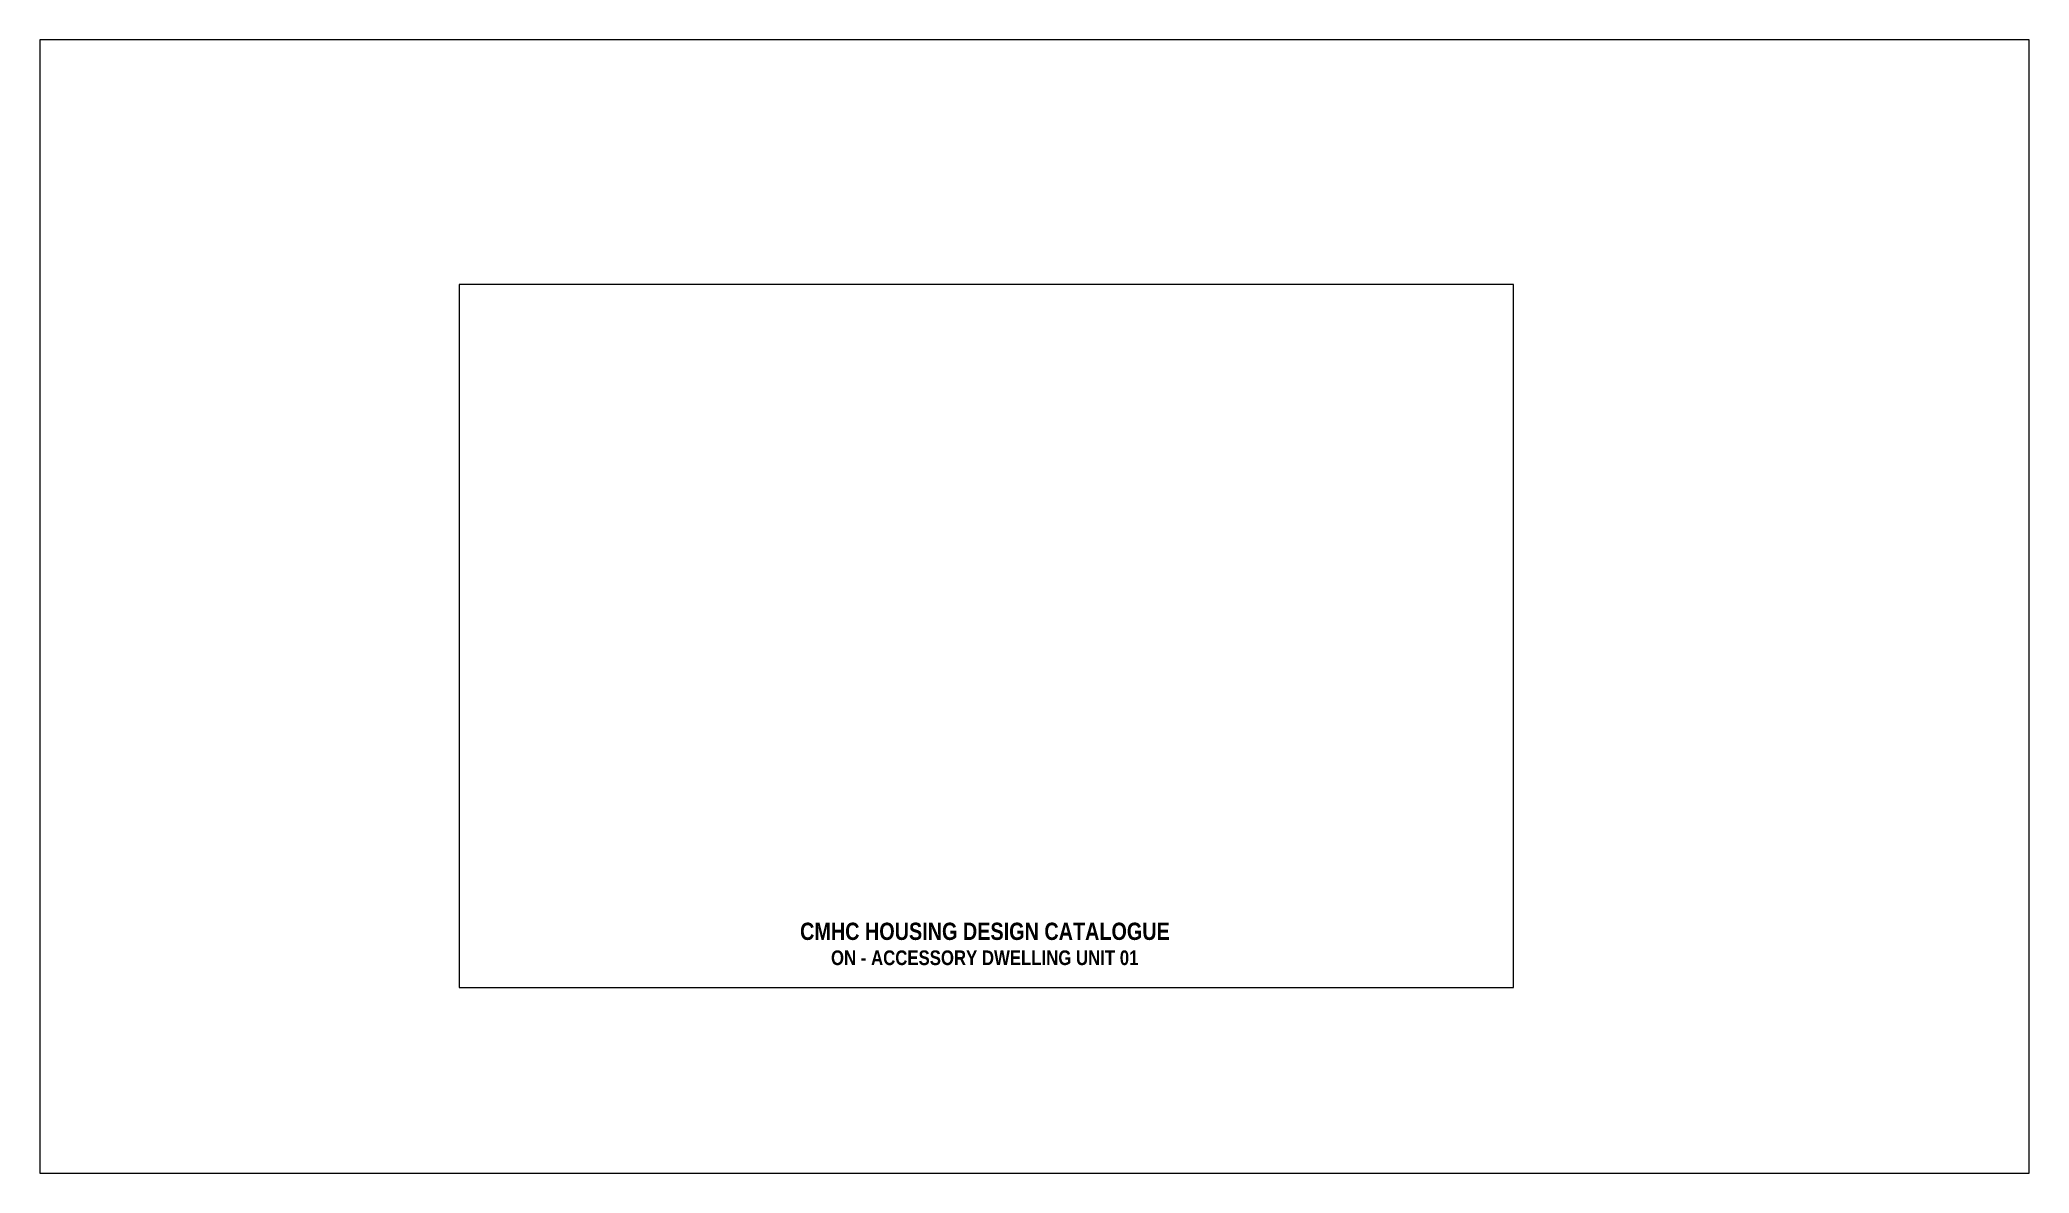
# Paper-space layout 'Layout1' of a CAD drawing. Header units: millimetres. Extents: x -490 to 1236, y -282 to 702.
import ezdxf

# ---------------------------------------------------------------- set-up
doc = ezdxf.new("R2010")
doc.units = ezdxf.units.MM
for name, color, linetype, lineweight in [('G-ANNO-TEXT', 7, 'Continuous', 9), ('G-ANNO-TTLB', 7, 'Continuous', 18), ('G-ANNO-TTLB-THIN', 7, 'Continuous', 18)]:
    doc.layers.add(name, color=color, linetype=linetype, lineweight=lineweight)
doc.styles.add('Arial Narrow_B', font='ARIALNB.TTF', dxfattribs={"height": 15})
doc.styles.add('Arial Narrow_B_1', font='ARIALNB.TTF', dxfattribs={"height": 12.7})

# ---------------------------------------------------------------- blocks, each defined once
blk = doc.blocks.new('CMHC_Sheet - ARCH D_ Title Sheet - SANS LOGO - Standard-9393060-TITLESHEET')
at = {"layer": 'G-ANNO-TTLB-THIN'}
for p, q in [((788.7, 489.3), (-125.7, 489.3)), ((-125.7, 489.3), (-125.7, -120.3)), ((788.7, -120.3), (788.7, 489.3)), ((-125.7, -120.3), (788.7, -120.3))]:
    blk.add_line(p, q, dxfattribs=at)

psp = doc.layouts.get("Layout1")

# ---------------------------------------------------------------- block references
at = {"layer": 'G-ANNO-TTLB'}
psp.add_blockref('CMHC_Sheet - ARCH D_ Title Sheet - SANS LOGO - Standard-9393060-TITLESHEET', (0, 0), dxfattribs=at)

# ---------------------------------------------------------------- texts
at = {"layer": 'G-ANNO-TEXT', "attachment_point": 1}
for s, insert, char_height, width, style in [('CMHC HOUSING DESIGN CATALOGUE', (169.9, -64.2), 15, 389.059, 'Arial Narrow_B'), ('ON - ACCESSORY DWELLING UNIT 01', (196.7, -88.3), 12.7, 323.962, 'Arial Narrow_B_1')]:
    psp.add_mtext(s, dxfattribs=dict(at, insert=insert, char_height=char_height, width=width, style=style))

# ---------------------------------------------------------------- viewports
at = {"layer": '0'}
psp.add_viewport(center=(373.2, 210), size=(1725.5, 983.112), view_center_point=(373.2, 210), view_height=983.112, dxfattribs=at)

doc.saveas('drawing.dxf')
